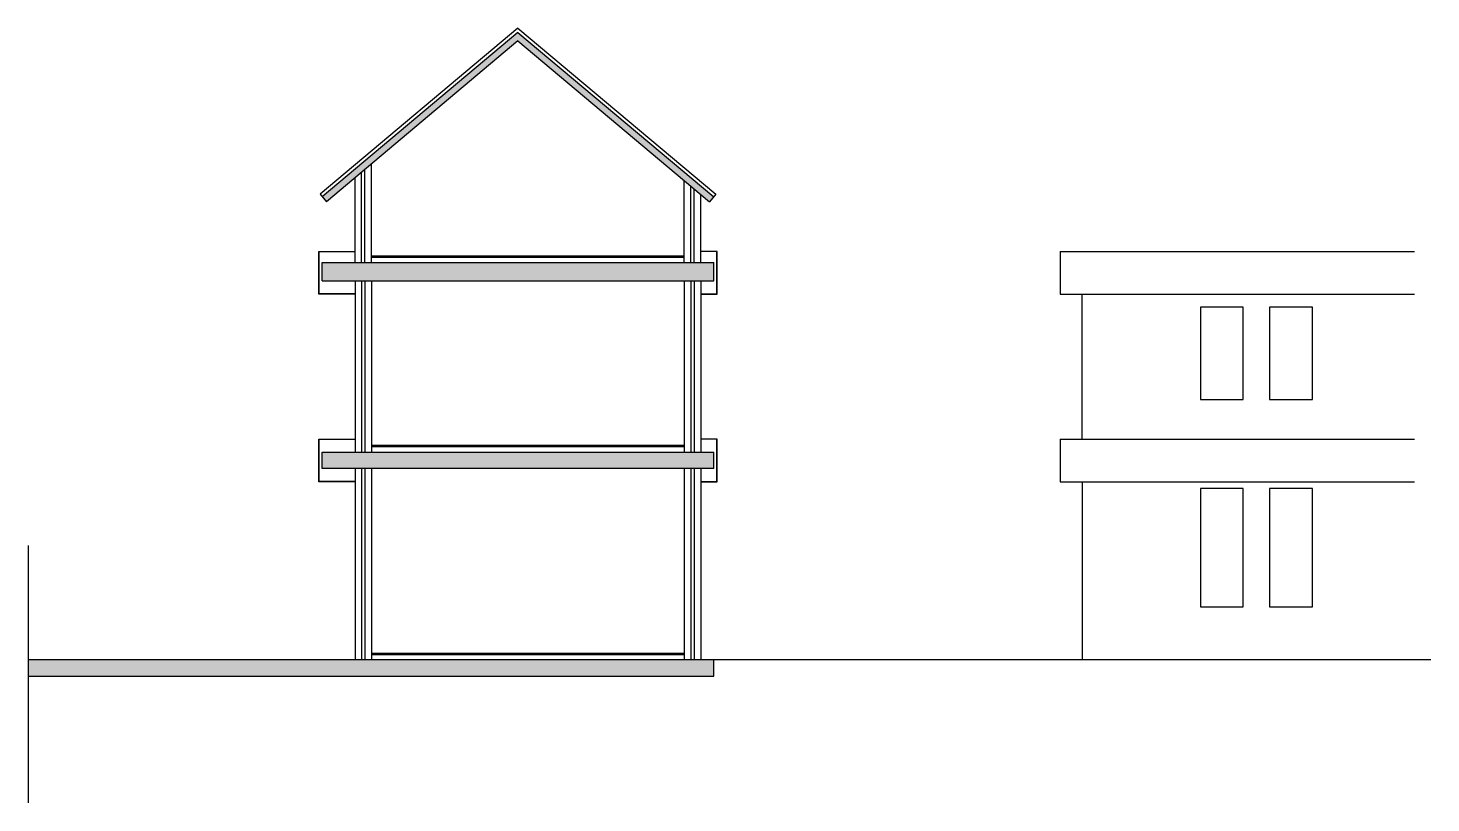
# Model space of a CAD drawing. Header units: centimetres. Extents: x 96271 to 179142, y 9855 to 112216.
# Drawn here: x 135321 to 137453, y 15581 to 16758 of the extents above; entities that cross this region are included whole.
import ezdxf

# ---------------------------------------------------------------- set-up
doc = ezdxf.new("R2010")
doc.units = ezdxf.units.CM
doc.header["$LTSCALE"] = 100
doc.header["$MEASUREMENT"] = 0
doc.layers.get('0').update_dxf_attribs({"linetype": 'CONTINUOUS'})
for name, color, linetype in [('A-Patt-Strcr', 8, 'CONTINUOUS'), ('A-sect-Mcut', 54, 'CONTINUOUS'), ('A-Sect-Mcut-Tiling', 51, 'CONTINUOUS'), ('A-Wall-Full', 5, 'CONTINUOUS'), ('A-Wall-Strctr', 6, 'CONTINUOUS')]:
    doc.layers.add(name, color=color, linetype=linetype)

msp = doc.modelspace()

# ---------------------------------------------------------------- hatches: boundary and pattern name
at = {"layer": 'A-Patt-Strcr'}
h = msp.add_hatch(dxfattribs=at)
h.set_pattern_fill('AR-CONC', color=256, scale=2, angle=-270)
h.set_pattern_definition([(140, (149663.154, 69378.014), (1.2550427, 14.3452037), [1.5, -16.5]), (85, (149663.154, 69378.014), (-15.0438427, -2.7750267), [1.2, -13.2]), (190.451444, (149663.259, 69379.21), (-13.7887998, 11.570177), [1.274804, -14.0228422]), (136.1842, (149659.154, 69378.014), (3.3103856, 21.3448266), [2.25, -24.75]), (186.635635, (149659.43, 69379.793), (-19.482372, 18.693239), [1.912207, -21.034275]), (81.184164, (149659.154, 69378.014), (-19.482372, 18.693239), [1.8, -19.8]), (111, (149660.154, 69380.014), (8.0523778, 11.938141), [1.5, -16.5]), (56, (149660.154, 69380.014), (-14.503001, 4.8663066), [1.2, -13.2]), (161.451445, (149660.825, 69381.01), (-6.450623, 16.8044475), [1.2748038, -14.0228422]), (127.5, (149663.154, 69378.0145), (-6.6578771, 0.2431971), [0, -13.04, 0, -13.4, 0, -13.25]), (97.5, (149663.154, 69378.0145), (-7.8882342, 5.26139075), [0, -7.64, 0, -12.74, 0, -5.05]), (57.5, (149663.154, 69373.5545), (0.45109743, 10.6764487), [0, -5, 0, -15.6, 0, -20.7]), (47.5, (149663.154, 69371.5545), (-2.0020996, 11.6637234), [0, -6.5, 0, -10.36, 0, -14.7])])
h.paths.add_polyline_path([(136363.203, 15799.054), (135321.474, 15799.054), (135321.474, 15774.054), (136363.203, 15774.054)])
h.paths.add_polyline_path([(136363.203, 16114.054), (135768.203, 16114.054), (135768.203, 16089.054), (136363.203, 16089.054)])
h.paths.add_polyline_path([(136363.203, 16402.054), (135768.203, 16402.054), (135768.203, 16374.054), (136363.203, 16374.054)])
h.paths.add_polyline_path([(136065.703, 16751.553), (135768.203, 16502.018), (135774.629, 16494.356), (136065.703, 16738.501), (136356.776, 16494.356), (136363.203, 16502.018)])

# ---------------------------------------------------------------- linework, layer by layer
for p, q in [((136889.509, 16419.054), (136889.509, 16354.054)), ((136889.509, 16419.054), (137427.509, 16419.054)), ((136889.509, 16354.054), (137427.509, 16354.054)), ((136922.509, 16134.054), (136922.509, 16354.054)), ((136889.509, 16134.054), (136889.509, 16069.054)), ((136889.509, 16134.054), (137427.509, 16134.054)), ((136889.509, 16069.054), (137427.509, 16069.054)), ((136922.509, 16069.054), (136922.509, 15799.054)), ((135321.474, 15972.178), (135321.474, 15581.474)), ((136363.203, 15799.054), (137452.509, 15799.054))]:
    msp.add_line(p, q)
for points in [[(137167.509, 16334.054), (137102.509, 16334.054), (137102.509, 16194.054), (137167.509, 16194.054)], [(137272.509, 16334.054), (137207.509, 16334.054), (137207.509, 16194.054), (137272.509, 16194.054)], [(137167.509, 16059.054), (137102.509, 16059.054), (137102.509, 15879.054), (137167.509, 15879.054)], [(137272.509, 16059.054), (137207.509, 16059.054), (137207.509, 15879.054), (137272.509, 15879.054)]]:
    msp.add_lwpolyline(points, close=True)
at = {"layer": 'A-sect-Mcut'}
for points in [[(135818.203, 16354.054), (135763.203, 16354.054), (135763.203, 16419.054), (135818.203, 16419.054)], [(135818.203, 16354.454), (135763.603, 16354.454), (135763.603, 16418.654), (135818.203, 16418.654)], [(136343.203, 16354.054), (136368.203, 16354.054), (136368.203, 16419.054), (136343.203, 16419.054)], [(136343.203, 16354.454), (136367.803, 16354.454), (136367.803, 16418.654), (136343.203, 16418.654)], [(135818.203, 16069.054), (135763.203, 16069.054), (135763.203, 16134.054), (135818.203, 16134.054)], [(135818.203, 16069.454), (135763.603, 16069.454), (135763.603, 16133.654), (135818.203, 16133.654)], [(136343.203, 16069.054), (136368.203, 16069.054), (136368.203, 16134.054), (136343.203, 16134.054)], [(136343.203, 16069.454), (136367.803, 16069.454), (136367.803, 16133.654), (136343.203, 16133.654)]]:
    msp.add_lwpolyline(points, dxfattribs=at)
at = {"layer": 'A-Sect-Mcut-Tiling'}
for p, q in [((135843.203, 16412.054), (136318.203, 16412.054)), ((135843.203, 16410.054), (136318.203, 16410.054)), ((136318.203, 16124.054), (135843.203, 16124.054)), ((136318.203, 16122.054), (135843.203, 16122.054)), ((135843.203, 15809.054), (136318.203, 15809.054)), ((135843.203, 15807.054), (136318.203, 15807.054))]:
    msp.add_line(p, q, dxfattribs=at)
at = {"layer": 'A-Wall-Full'}
for p, q in [((135828.203, 16402.054), (135828.203, 16539.292)), ((135833.203, 16402.054), (135833.203, 16543.486)), ((135843.203, 16402.054), (135843.203, 16551.874)), ((135818.203, 16402.054), (135818.203, 16530.905)), ((136318.203, 16402.054), (136318.203, 16526.711)), ((136328.203, 16402.054), (136328.203, 16518.323)), ((136333.203, 16402.054), (136333.203, 16514.129)), ((136343.203, 16402.054), (136343.203, 16505.741)), ((135818.203, 16374.054), (135818.203, 16114.054)), ((135828.203, 16374.054), (135828.203, 16114.054)), ((135833.203, 16374.054), (135833.203, 16114.054)), ((135843.203, 16374.054), (135843.203, 16114.054)), ((136318.203, 16374.054), (136318.203, 16114.054)), ((136328.203, 16374.054), (136328.203, 16114.054)), ((136333.203, 16374.054), (136333.203, 16114.054)), ((136343.203, 16374.054), (136343.203, 16114.054)), ((135818.203, 16089.054), (135818.203, 15799.054)), ((135828.203, 16089.054), (135828.203, 15799.054)), ((135833.203, 16089.054), (135833.203, 15799.054)), ((135843.203, 16089.054), (135843.203, 15799.054)), ((136318.203, 16089.054), (136318.203, 15799.054)), ((136328.203, 16089.054), (136328.203, 15799.054)), ((136333.203, 16089.054), (136333.203, 15799.054)), ((136343.203, 16089.054), (136343.203, 15799.054))]:
    msp.add_line(p, q, dxfattribs=at)
at = {"layer": 'A-Wall-Strctr'}
for p, q in [((136065.703, 16758.079), (135764.99, 16505.849)), ((136065.703, 16751.553), (135768.203, 16502.018)), ((136065.703, 16758.079), (136366.416, 16505.849)), ((136065.703, 16751.553), (136363.203, 16502.018)), ((136065.703, 16738.501), (135774.629, 16494.356)), ((136065.703, 16738.501), (136356.776, 16494.356)), ((135764.99, 16505.849), (135774.629, 16494.356)), ((136366.416, 16505.849), (136356.776, 16494.356)), ((135768.203, 16402.054), (136363.203, 16402.054)), ((135768.203, 16374.054), (135768.203, 16402.054)), ((136363.203, 16374.054), (136363.203, 16402.054)), ((135768.203, 16374.054), (136363.203, 16374.054)), ((135768.203, 16089.054), (135768.203, 16114.054)), ((135768.203, 16114.054), (136363.203, 16114.054)), ((136363.203, 16089.054), (136363.203, 16114.054)), ((136363.203, 16089.054), (135768.203, 16089.054)), ((135321.474, 15799.054), (136363.203, 15799.054)), ((136363.203, 15774.054), (136363.203, 15799.054)), ((135321.474, 15774.054), (136363.203, 15774.054))]:
    msp.add_line(p, q, dxfattribs=at)

doc.saveas('drawing.dxf')
